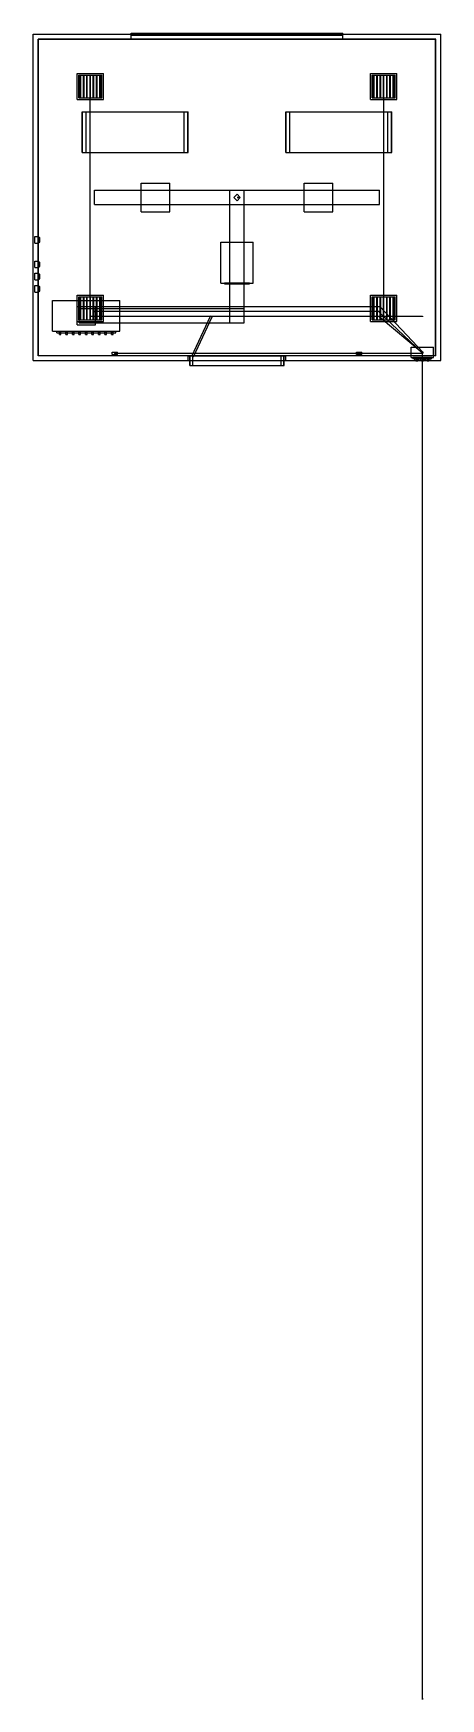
# Model space of a CAD drawing. Header units: millimetres. Extents: x 74000 to 84000, y -34800 to 6022.
import ezdxf

# ---------------------------------------------------------------- set-up
doc = ezdxf.new("R2010")
doc.units = ezdxf.units.MM

msp = doc.modelspace()

# ---------------------------------------------------------------- linework, layer by layer
at = {"layer": 'electrical'}
for p, q in [((75407.79, 4720), (75392.21, 4720)), ((75392.21, 4720), (75400, 4720)), ((75400, 4720), (75407.79, 4720)), ((75400, -920), (75400, 4720)), ((82607.79, 4720), (82592.21, 4720)), ((82592.21, 4720), (82600, 4720)), ((82600, 4720), (82607.79, 4720)), ((82600, -920), (82600, 4720)), ((75500, -691.26), (75500, -668.74)), ((75500, -668.74), (75500, -680)), ((75500, -680), (75500, -691.26)), ((82500, -680), (75500, -680)), ((75500, -811.26), (75500, -788.74)), ((75500, -788.74), (75500, -800)), ((75500, -800), (75500, -811.26)), ((82500, -800), (75500, -800)), ((82491.03, -809.41), (82504.48, -795.29)), ((82504.48, -795.29), (82491.03, -809.41)), ((83541.03, -1809.41), (82491.03, -809.41)), ((82509.48, -671.11), (82495.26, -684.45)), ((82495.26, -684.45), (82509.48, -671.11)), ((82495.26, -684.45), (82495.26, -684.45)), ((82500, -691.26), (82500, -668.74)), ((82500, -668.74), (82500, -680)), ((82500, -680), (82500, -691.26)), ((82500, -680), (82514.04, -680)), ((82514.04, -680), (82500, -680)), ((82500, -811.26), (82500, -788.74)), ((82500, -788.74), (82500, -800)), ((82500, -800), (82500, -811.26)), ((82500, -800), (82514.04, -800)), ((82514.04, -800), (82500, -800)), ((82504.48, -795.29), (82504.48, -795.29)), ((83559.48, -1791.11), (82509.48, -671.11)), ((75407.79, -920), (75392.21, -920)), ((75392.21, -920), (75400, -920)), ((75400, -927.79), (75400, -912.21)), ((75400, -912.21), (75400, -920)), ((75400, -920), (75400, -927.79)), ((83550, -920), (75400, -920)), ((75400, -920), (75407.79, -920)), ((75500, -931.26), (75500, -908.74)), ((75500, -908.74), (75500, -920)), ((75500, -920), (75500, -931.26)), ((82500, -920), (75500, -920)), ((82491.65, -929.96), (82504.18, -915.02)), ((82504.18, -915.02), (82491.65, -929.96)), ((83541.65, -1809.96), (82491.65, -929.96)), ((82500, -931.26), (82500, -908.74)), ((82500, -908.74), (82500, -920)), ((82500, -920), (82500, -931.26)), ((82500, -920), (82514.04, -920)), ((82514.04, -920), (82500, -920)), ((82504.18, -915.02), (82504.18, -915.02)), ((82607.79, -920), (82592.21, -920)), ((82592.21, -920), (82600, -920)), ((82600, -920), (82607.79, -920)), ((83550, -927.79), (83550, -912.21)), ((83550, -912.21), (83550, -920)), ((83550, -920), (83550, -927.79)), ((75935, -1850), (75935, -1790)), ((75935, -1790), (76065, -1790)), ((75935, -1850), (76065, -1850)), ((76009, -1820), (75995.5, -1812.21)), ((75995.5, -1812.21), (75995.5, -1827.79)), ((75995.5, -1827.79), (76009, -1820)), ((76000, -1827.79), (76000, -1812.21)), ((76000, -1812.21), (76000, -1820)), ((76000, -1820), (83550, -1820)), ((76000, -1820), (76000, -1827.79)), ((76000, -1820), (76009.72, -1820)), ((76009.72, -1820), (76000, -1820)), ((76065, -1850), (76065, -1790)), ((81935, -1850), (81935, -1790)), ((81935, -1790), (82065, -1790)), ((81935, -1850), (82065, -1850)), ((82009, -1820), (81995.5, -1812.21)), ((81995.5, -1812.21), (81995.5, -1827.79)), ((81995.5, -1827.79), (82009, -1820)), ((82000, -1827.79), (82000, -1812.21)), ((82000, -1812.21), (82000, -1820)), ((82000, -1820), (83550, -1820)), ((82000, -1820), (82000, -1827.79)), ((82000, -1820), (82009.72, -1820)), ((82009.72, -1820), (82000, -1820)), ((82065, -1850), (82065, -1790)), ((83275, -1925), (83275, -1675)), ((83275, -1675), (83825, -1675)), ((83275, -1925), (83825, -1925)), ((83315, -1952.5), (83315, -1917.5)), ((83315, -1917.5), (83785, -1917.5)), ((83315, -1952.5), (83785, -1952.5)), ((83362.5, -1990), (83362.5, -1950)), ((83362.5, -1950), (83462.5, -1950)), ((83362.5, -1990), (83462.5, -1990)), ((83435.88, -1980), (83389.12, -1980)), ((83389.12, -1980), (83412.5, -1980)), ((83435.88, -2005), (83389.12, -2005)), ((83389.12, -2005), (83412.5, -2005)), ((83412.5, -1980), (83412.5, -2005)), ((83412.5, -1980), (83435.88, -1980)), ((83412.5, -2005), (83435.88, -2005)), ((83462.5, -1990), (83462.5, -1950)), ((83500, -1990), (83500, -1950)), ((83500, -1950), (83600, -1950)), ((83500, -1990), (83600, -1990)), ((83573.38, -1980), (83526.62, -1980)), ((83526.62, -1980), (83550, -1980)), ((83573.38, -2005), (83526.62, -2005)), ((83526.62, -2005), (83550, -2005)), ((83532, -1800), (83559, -1784.41)), ((83559, -1815.59), (83532, -1800)), ((83565.59, -1800), (83534.41, -1800)), ((83534.41, -1800), (83550, -1800)), ((83541.03, -1809.41), (83554.48, -1795.29)), ((83554.48, -1795.29), (83541.03, -1809.41)), ((83541.65, -1809.96), (83554.18, -1795.02)), ((83554.18, -1795.02), (83541.65, -1809.96)), ((83563, -1800), (83543.5, -1788.74)), ((83543.5, -1788.74), (83543.5, -1811.26)), ((83563, -1800), (83543.5, -1788.74)), ((83543.5, -1788.74), (83543.5, -1811.26)), ((83563, -1800), (83543.5, -1788.74)), ((83543.5, -1788.74), (83543.5, -1811.26)), ((83543.5, -1811.26), (83563, -1800)), ((83543.5, -1811.26), (83563, -1800)), ((83543.5, -1811.26), (83563, -1800)), ((83559.48, -1791.11), (83545.26, -1804.45)), ((83545.26, -1804.45), (83559.48, -1791.11)), ((83545.26, -1804.45), (83545.26, -1804.45)), ((83550, -1800), (83565.59, -1800)), ((83550, -34800), (83550, -1800)), ((83550, -1800), (83569.44, -1800)), ((83569.44, -1800), (83550, -1800)), ((83550, -1800), (83564.04, -1800)), ((83564.04, -1800), (83550, -1800)), ((83550, -1800), (83564.04, -1800)), ((83564.04, -1800), (83550, -1800)), ((83550, -1800), (83564.04, -1800)), ((83564.04, -1800), (83550, -1800)), ((83550, -1827.79), (83550, -1812.21)), ((83550, -1812.21), (83550, -1820)), ((83550, -1827.79), (83550, -1812.21)), ((83550, -1812.21), (83550, -1820)), ((83550, -1820), (83550, -1827.79)), ((83550, -1820), (83550, -1827.79)), ((83550, -1980), (83550, -2005)), ((83550, -1980), (83573.38, -1980)), ((83550, -2005), (83573.38, -2005)), ((83554.18, -1795.02), (83554.18, -1795.02)), ((83554.48, -1795.29), (83554.48, -1795.29)), ((83559, -1784.41), (83559, -1815.59)), ((83600, -1990), (83600, -1950)), ((83637.5, -1990), (83637.5, -1950)), ((83637.5, -1950), (83737.5, -1950)), ((83637.5, -1990), (83737.5, -1990)), ((83710.88, -1980), (83664.12, -1980)), ((83664.12, -1980), (83687.5, -1980)), ((83710.88, -2005), (83664.12, -2005)), ((83664.12, -2005), (83687.5, -2005)), ((83687.5, -1980), (83687.5, -2005)), ((83687.5, -1980), (83710.88, -1980)), ((83687.5, -2005), (83710.88, -2005)), ((83737.5, -1990), (83737.5, -1950)), ((83785, -1952.5), (83785, -1917.5)), ((83825, -1925), (83825, -1675)), ((83565.59, -34800), (83534.41, -34800)), ((83534.41, -34800), (83550, -34800)), ((83550, -34800), (83565.59, -34800))]:
    msp.add_line(p, q, dxfattribs=at)
at = {"layer": 'hvac'}
for p, q in [((75500, 1825), (75500, 2175)), ((75500, 2175), (82500, 2175)), ((76650, 1650), (76650, 2350)), ((76650, 2350), (77350, 2350)), ((77350, 1650), (77350, 2350)), ((78825, -1075), (78825, 2175)), ((78825, 2175), (79175, 2175)), ((79175, -1075), (79175, 2175)), ((80650, 1650), (80650, 2350)), ((80650, 2350), (81350, 2350)), ((81350, 1650), (81350, 2350)), ((82500, 1825), (82500, 2175)), ((75500, 1825), (82500, 1825)), ((76650, 1650), (77350, 1650)), ((80650, 1650), (81350, 1650)), ((74475, -1275), (74475, -525)), ((74475, -525), (76125, -525)), ((75075, -1125), (75075, -675)), ((75075, -675), (75525, -675)), ((75125, -1075), (75125, -725)), ((75125, -725), (79175, -725)), ((75525, -1125), (75525, -675)), ((76125, -1275), (76125, -525)), ((79175, -1075), (79175, -725)), ((75075, -1125), (75525, -1125)), ((75125, -1075), (79175, -1075)), ((78825, -1075), (79175, -1075)), ((74475, -1275), (76125, -1275)), ((74575, -1320), (74575, -1280)), ((74575, -1280), (76025, -1280)), ((74575, -1320), (76025, -1320)), ((74640, -1360), (74640, -1300)), ((74640, -1300), (74680, -1300)), ((74640, -1360), (74680, -1360)), ((74680, -1360), (74680, -1300)), ((74800, -1360), (74800, -1300)), ((74800, -1300), (74840, -1300)), ((74800, -1360), (74840, -1360)), ((74840, -1360), (74840, -1300)), ((74960, -1360), (74960, -1300)), ((74960, -1300), (75000, -1300)), ((74960, -1360), (75000, -1360)), ((75000, -1360), (75000, -1300)), ((75120, -1360), (75120, -1300)), ((75120, -1300), (75160, -1300)), ((75120, -1360), (75160, -1360)), ((75160, -1360), (75160, -1300)), ((75280, -1360), (75280, -1300)), ((75280, -1300), (75320, -1300)), ((75280, -1360), (75320, -1360)), ((75320, -1360), (75320, -1300)), ((75440, -1360), (75440, -1300)), ((75440, -1300), (75480, -1300)), ((75440, -1360), (75480, -1360)), ((75480, -1360), (75480, -1300)), ((75600, -1360), (75600, -1300)), ((75600, -1300), (75640, -1300)), ((75600, -1360), (75640, -1360)), ((75640, -1360), (75640, -1300)), ((75760, -1360), (75760, -1300)), ((75760, -1300), (75800, -1300)), ((75760, -1360), (75800, -1360)), ((75800, -1360), (75800, -1300)), ((75920, -1360), (75920, -1300)), ((75920, -1300), (75960, -1300)), ((75920, -1360), (75960, -1360)), ((75960, -1360), (75960, -1300)), ((76025, -1320), (76025, -1280))]:
    msp.add_line(p, q, dxfattribs=at)
at = {"layer": 'interiors'}
for p, q in [((74000, -2000), (74000, 6000)), ((74000, 6000), (84000, 6000)), ((83880, 5880), (74120, 5880)), ((74120, -1880), (74120, 5880)), ((74125, -1875), (74125, 5875)), ((74125, 5875), (83875, 5875)), ((76400, 5977.5), (76400, 6022.5)), ((76400, 6022.5), (81600, 6022.5)), ((76400, 6000), (81600, 6000)), ((76400, 5880), (76400, 6000)), ((76400, 5977.5), (81600, 5977.5)), ((76400, 5880), (81600, 5880)), ((81600, 5977.5), (81600, 6022.5)), ((81600, 5880), (81600, 6000)), ((83875, -1875), (83875, 5875)), ((83880, -1880), (83880, 5880)), ((84000, -2000), (84000, 6000)), ((75200, 3100), (75200, 4100)), ((75200, 4100), (77800, 4100)), ((75205, 3100), (75205, 4100)), ((75205, 4100), (75295, 4100)), ((75295, 3100), (75295, 4100)), ((77705, 3100), (77705, 4100)), ((77705, 4100), (77795, 4100)), ((77795, 3100), (77795, 4100)), ((77800, 3100), (77800, 4100)), ((80200, 3100), (80200, 4100)), ((80200, 4100), (82800, 4100)), ((80205, 3100), (80205, 4100)), ((80205, 4100), (80295, 4100)), ((80295, 3100), (80295, 4100)), ((82705, 3100), (82705, 4100)), ((82705, 4100), (82795, 4100)), ((82795, 3100), (82795, 4100)), ((82800, 3100), (82800, 4100)), ((75200, 3100), (77800, 3100)), ((75205, 3100), (75295, 3100)), ((77705, 3100), (77795, 3100)), ((80200, 3100), (82800, 3100)), ((80205, 3100), (80295, 3100)), ((82705, 3100), (82795, 3100)), ((78600, -100), (78600, 900)), ((78600, 900), (79400, 900)), ((79400, -100), (79400, 900)), ((78600, -100), (79400, -100)), ((78690, -117.5), (78690, -92.5)), ((78690, -92.5), (79310, -92.5)), ((78690, -117.5), (79310, -117.5)), ((79310, -117.5), (79310, -92.5)), ((77889.61, -1890.49), (78346.04, -911.68)), ((77930.39, -1909.51), (78386.82, -930.7)), ((78386.82, -930.7), (78346.04, -911.68)), ((74000, -2000), (77800, -2000)), ((74000, -2000), (84000, -2000)), ((83880, -1880), (74120, -1880)), ((77800, -1880), (74120, -1880)), ((74125, -1875), (83875, -1875)), ((77800, -2000), (77800, -1880)), ((77800, -1880), (80200, -1880)), ((77800, -2000), (80200, -2000)), ((77845, -2120), (77845, -1880)), ((77845, -1880), (77915, -1880)), ((77850, -2120), (77850, -1880)), ((77850, -1880), (80150, -1880)), ((77930.39, -1909.51), (77889.61, -1890.49)), ((77915, -2120), (77915, -1880)), ((80085, -2120), (80085, -1880)), ((80085, -1880), (80155, -1880)), ((80150, -2120), (80150, -1880)), ((80155, -2120), (80155, -1880)), ((80200, -2000), (80200, -1880)), ((83880, -1880), (80200, -1880)), ((80200, -2000), (84000, -2000)), ((77845, -2120), (77915, -2120)), ((77850, -2120), (80150, -2120)), ((80085, -2120), (80155, -2120))]:
    msp.add_line(p, q, dxfattribs=at)
at = {"layer": 'lighting'}
for p, q in [((75080, 4400), (75080, 5040)), ((75080, 5040), (75720, 5040)), ((75120, 4440), (75120, 5000)), ((75120, 5000), (75680, 5000)), ((75154, 4450), (75154, 4990)), ((75154, 4990), (75166, 4990)), ((75166, 4450), (75166, 4990)), ((75234, 4450), (75234, 4990)), ((75234, 4990), (75246, 4990)), ((75246, 4450), (75246, 4990)), ((75314, 4450), (75314, 4990)), ((75314, 4990), (75326, 4990)), ((75326, 4450), (75326, 4990)), ((75394, 4450), (75394, 4990)), ((75394, 4990), (75406, 4990)), ((75406, 4450), (75406, 4990)), ((75474, 4450), (75474, 4990)), ((75474, 4990), (75486, 4990)), ((75486, 4450), (75486, 4990)), ((75554, 4450), (75554, 4990)), ((75554, 4990), (75566, 4990)), ((75566, 4450), (75566, 4990)), ((75634, 4450), (75634, 4990)), ((75634, 4990), (75646, 4990)), ((75646, 4450), (75646, 4990)), ((75680, 4440), (75680, 5000)), ((75720, 4400), (75720, 5040)), ((82280, 4400), (82280, 5040)), ((82280, 5040), (82920, 5040)), ((82320, 4440), (82320, 5000)), ((82320, 5000), (82880, 5000)), ((82354, 4450), (82354, 4990)), ((82354, 4990), (82366, 4990)), ((82366, 4450), (82366, 4990)), ((82434, 4450), (82434, 4990)), ((82434, 4990), (82446, 4990)), ((82446, 4450), (82446, 4990)), ((82514, 4450), (82514, 4990)), ((82514, 4990), (82526, 4990)), ((82526, 4450), (82526, 4990)), ((82594, 4450), (82594, 4990)), ((82594, 4990), (82606, 4990)), ((82606, 4450), (82606, 4990)), ((82674, 4450), (82674, 4990)), ((82674, 4990), (82686, 4990)), ((82686, 4450), (82686, 4990)), ((82754, 4450), (82754, 4990)), ((82754, 4990), (82766, 4990)), ((82766, 4450), (82766, 4990)), ((82834, 4450), (82834, 4990)), ((82834, 4990), (82846, 4990)), ((82846, 4450), (82846, 4990)), ((82880, 4440), (82880, 5000)), ((82920, 4400), (82920, 5040)), ((75409, 4720), (75395.5, 4727.79)), ((75395.5, 4727.79), (75395.5, 4712.21)), ((75395.5, 4712.21), (75409, 4720)), ((82609, 4720), (82595.5, 4727.79)), ((82595.5, 4727.79), (82595.5, 4712.21)), ((82595.5, 4712.21), (82609, 4720)), ((75080, 4400), (75720, 4400)), ((75120, 4440), (75680, 4440)), ((75154, 4450), (75166, 4450)), ((75234, 4450), (75246, 4450)), ((75314, 4450), (75326, 4450)), ((75394, 4450), (75406, 4450)), ((75474, 4450), (75486, 4450)), ((75554, 4450), (75566, 4450)), ((75634, 4450), (75646, 4450)), ((82280, 4400), (82920, 4400)), ((82320, 4440), (82880, 4440)), ((82354, 4450), (82366, 4450)), ((82434, 4450), (82446, 4450)), ((82514, 4450), (82526, 4450)), ((82594, 4450), (82606, 4450)), ((82674, 4450), (82686, 4450)), ((82754, 4450), (82766, 4450)), ((82834, 4450), (82846, 4450)), ((75080, -1040), (75080, -400)), ((75080, -400), (75720, -400)), ((75720, -1040), (75720, -400)), ((82280, -1040), (82280, -400)), ((82280, -400), (82920, -400)), ((82920, -1040), (82920, -400)), ((75120, -1000), (75120, -440)), ((75120, -440), (75680, -440)), ((75154, -990), (75154, -450)), ((75154, -450), (75166, -450)), ((75166, -990), (75166, -450)), ((75234, -990), (75234, -450)), ((75234, -450), (75246, -450)), ((75246, -990), (75246, -450)), ((75314, -990), (75314, -450)), ((75314, -450), (75326, -450)), ((75326, -990), (75326, -450)), ((75394, -990), (75394, -450)), ((75394, -450), (75406, -450)), ((75409, -720), (75395.5, -712.21)), ((75395.5, -712.21), (75395.5, -727.79)), ((75395.5, -727.79), (75409, -720)), ((75406, -990), (75406, -450)), ((75474, -990), (75474, -450)), ((75474, -450), (75486, -450)), ((75486, -990), (75486, -450)), ((75554, -990), (75554, -450)), ((75554, -450), (75566, -450)), ((75566, -990), (75566, -450)), ((75634, -990), (75634, -450)), ((75634, -450), (75646, -450)), ((75646, -990), (75646, -450)), ((75680, -1000), (75680, -440)), ((82320, -1000), (82320, -440)), ((82320, -440), (82880, -440)), ((82354, -990), (82354, -450)), ((82354, -450), (82366, -450)), ((82366, -990), (82366, -450)), ((82434, -990), (82434, -450)), ((82434, -450), (82446, -450)), ((82446, -990), (82446, -450)), ((82514, -990), (82514, -450)), ((82514, -450), (82526, -450)), ((82526, -990), (82526, -450)), ((82594, -990), (82594, -450)), ((82594, -450), (82606, -450)), ((82609, -720), (82595.5, -712.21)), ((82595.5, -712.21), (82595.5, -727.79)), ((82595.5, -727.79), (82609, -720)), ((82606, -990), (82606, -450)), ((82674, -990), (82674, -450)), ((82674, -450), (82686, -450)), ((82686, -990), (82686, -450)), ((82754, -990), (82754, -450)), ((82754, -450), (82766, -450)), ((82766, -990), (82766, -450)), ((82834, -990), (82834, -450)), ((82834, -450), (82846, -450)), ((82846, -990), (82846, -450)), ((82880, -1000), (82880, -440)), ((75080, -1040), (75720, -1040)), ((75120, -1000), (75680, -1000)), ((75154, -990), (75166, -990)), ((75234, -990), (75246, -990)), ((75314, -990), (75326, -990)), ((75394, -990), (75406, -990)), ((75474, -990), (75486, -990)), ((75554, -990), (75566, -990)), ((75634, -990), (75646, -990)), ((82280, -1040), (82920, -1040)), ((82320, -1000), (82880, -1000)), ((82354, -990), (82366, -990)), ((82434, -990), (82446, -990)), ((82514, -990), (82526, -990)), ((82594, -990), (82606, -990)), ((82674, -990), (82686, -990)), ((82754, -990), (82766, -990)), ((82834, -990), (82846, -990))]:
    msp.add_line(p, q, dxfattribs=at)
at = {"layer": 'sensors'}
for p, q in [((79000, 2080), (78920, 2000)), ((79080, 2000), (79000, 2080)), ((78920, 2000), (79000, 1920)), ((79000, 1920), (79080, 2000)), ((79000, 2000), (79065, 2000)), ((79065, 2000), (79000, 2000)), ((74040, 880), (74040, 1040)), ((74040, 1040), (74140, 1040)), ((74040, 880), (74140, 880)), ((74140, 880), (74140, 1040)), ((74145, 905), (74145, 1015)), ((74145, 1015), (74165, 1015)), ((74145, 905), (74165, 905)), ((74165, 905), (74165, 1015)), ((74040, 280), (74040, 440)), ((74040, 440), (74140, 440)), ((74140, 280), (74140, 440)), ((74145, 305), (74145, 415)), ((74145, 415), (74165, 415)), ((74165, 305), (74165, 415)), ((74040, 280), (74140, 280)), ((74040, -20), (74040, 140)), ((74040, 140), (74140, 140)), ((74140, -20), (74140, 140)), ((74145, 305), (74165, 305)), ((74145, 5), (74145, 115)), ((74145, 115), (74165, 115)), ((74145, 5), (74165, 5)), ((74165, 5), (74165, 115)), ((74040, -20), (74140, -20)), ((74040, -320), (74040, -160)), ((74040, -160), (74140, -160)), ((74040, -320), (74140, -320)), ((74140, -320), (74140, -160)), ((74145, -295), (74145, -185)), ((74145, -185), (74165, -185)), ((74145, -295), (74165, -295)), ((74165, -295), (74165, -185))]:
    msp.add_line(p, q, dxfattribs=at)

doc.saveas('drawing.dxf')
